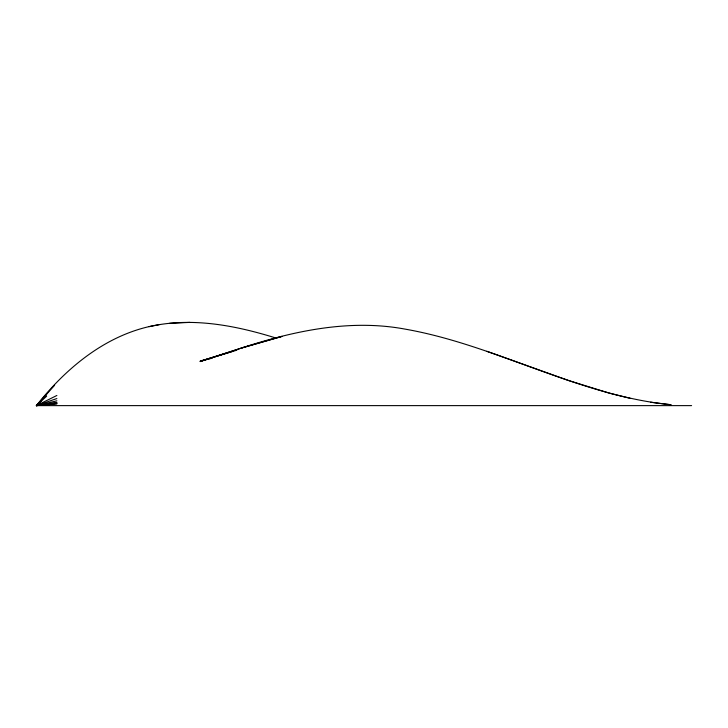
<?xml version="1.0" encoding="UTF-8"?>
<svg xmlns="http://www.w3.org/2000/svg" width="728" height="728" viewBox="0 0 728 728"><rect width="100%" height="100%" fill="white"/><g stroke="black" fill="none" stroke-linecap="round" stroke-linejoin="round"><path stroke-width="1.09" d="M691.6 405.623L36.4 405.623C67.14 366.594 108.863 332.487 159.25 324.652C198.562 318.282 238.429 326.371 275.957 338.029M56.875 403.913L36.4 405.623L54.6 385.312M56.875 403.521L36.4 405.623L46.638 394.44M56.875 403.03L36.4 405.623L40.95 400.828M38.857 403.294L41.314 400.964M56.875 402.429L36.4 405.623L46.638 396.214M56.875 400.828L36.4 405.623L56.875 395.486M36.4 405.623L56.875 398.553M200.2 361.589L241.15 348.148L282.1 336.391L241.15 348.121C293.593 330.958 349.813 318.819 404.95 329.092C496.196 345.063 578.36 395.714 671.125 404.741L650.65 402.247M241.15 348.148L200.2 361.361L236.837 350.177M231.449 351.751L200.2 361.088L212.057 358.221M159.25 324.652L149.013 326.672M169.488 323.35L189.963 322.377M630.175 398.325L609.7 393.266L568.75 380.571L486.85 351.296"/></g></svg>
